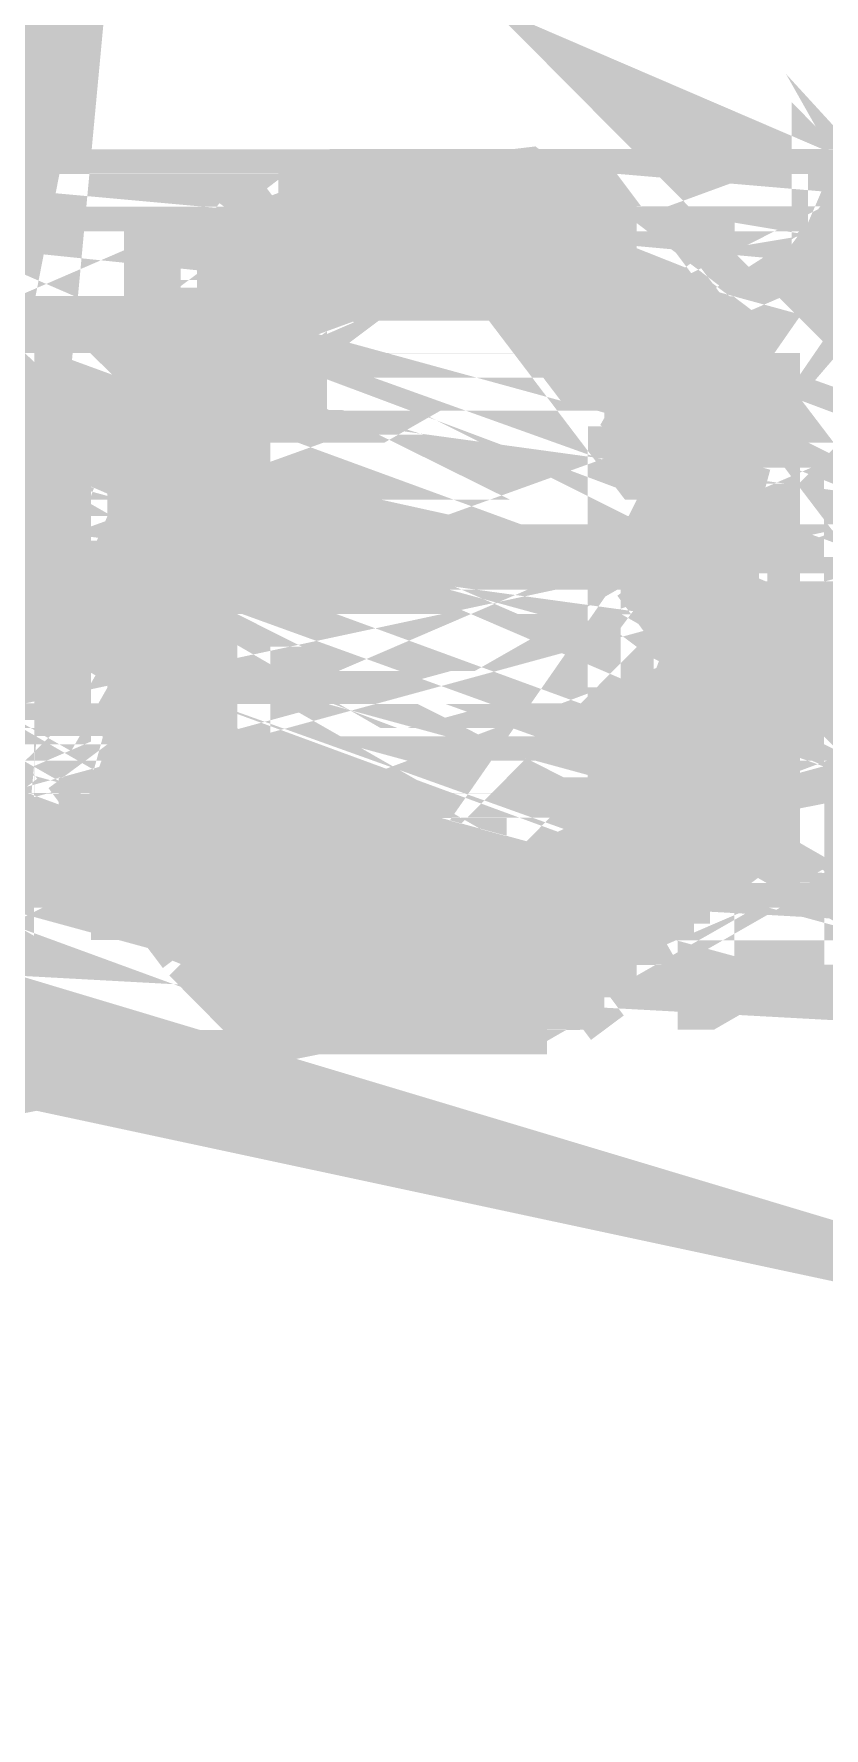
# Model space of a CAD drawing. Header units: inches. Extents: x -524 to 1067, y -71 to 1110.
# Drawn here: x 689.5 to 695.75, y 121.45 to 134.83 of the extents above; entities that cross this region are included whole.
import ezdxf

# ---------------------------------------------------------------- set-up
doc = ezdxf.new("R2010")
doc.units = ezdxf.units.IN
doc.header["$MEASUREMENT"] = 0
doc.layers.add('H', color=7, linetype='Continuous')
doc.layers.add('P', color=7, linetype='Continuous')

msp = doc.modelspace()

# ---------------------------------------------------------------- hatches: boundary and pattern name
at = {"layer": 'H', "linetype": 'Continuous'}
for points in [[(691.757, 133.142), (691.947, 133.335), (693.366, 133.335), (693.556, 133.142), (691.757, 133.142)], [(695.684, 133.142), (695.684, 133.335), (695.874, 133.142), (695.684, 133.142)], [(696.133, 132.883), (695.684, 133.335), (696.841, 133.335), (696.133, 132.883)], [(690.79, 132.434), (690.79, 132.624), (691.049, 132.624), (691.049, 132.883), (691.239, 132.883), (691.947, 133.142), (691.498, 132.624), (691.239, 132.624), (691.239, 132.434), (691.049, 132.175), (690.53, 132.175), (690.79, 132.434)], [(691.239, 132.883), (691.498, 133.142), (691.947, 133.142), (691.239, 132.883)], [(693.366, 132.883), (693.366, 133.142), (693.815, 133.142), (694.009, 132.883), (694.264, 132.883), (694.264, 132.624), (694.717, 132.175), (694.717, 131.916), (694.976, 131.726), (694.976, 131.273), (695.231, 131.273), (695.231, 130.306), (694.717, 130.306), (694.523, 130.565), (694.523, 131.726), (694.264, 131.916), (694.264, 132.175), (694.009, 132.175), (694.009, 132.434), (693.556, 132.883), (693.366, 132.883)], [(690.341, 131.467), (690.341, 131.916), (690.53, 132.175), (691.049, 132.175), (691.049, 131.916), (690.79, 131.916), (690.79, 131.273), (690.53, 131.273), (690.53, 129.408), (690.79, 129.408), (690.79, 128.7), (691.049, 128.507), (691.049, 128.247), (691.239, 128.247), (691.239, 127.988), (690.79, 128.247), (690.53, 128.247), (690.53, 128.507), (690.341, 128.507), (690.341, 128.955), (690.082, 129.149), (690.082, 131.467), (690.341, 131.467)], [(694.523, 128.955), (694.523, 129.857), (694.717, 130.116), (695.231, 130.306), (695.231, 129.408), (694.976, 129.408), (694.976, 128.7), (694.717, 128.507), (694.717, 128.247), (694.264, 128.507), (694.264, 128.955), (694.523, 128.955)], [(694.717, 130.116), (694.717, 130.306), (695.231, 130.306), (694.717, 130.116)], [(694.009, 127.988), (694.009, 128.247), (694.264, 128.507), (694.717, 128.247), (694.523, 128.247), (694.009, 127.988)], [(691.239, 127.539), (690.79, 127.988), (690.79, 128.247), (691.239, 127.988), (691.498, 127.988), (691.498, 127.798), (691.757, 127.798), (691.757, 127.539), (691.239, 127.539)], [(693.815, 127.798), (693.815, 127.988), (694.009, 127.988), (694.523, 128.247), (694.523, 127.988), (694.264, 127.988), (694.264, 127.798), (694.009, 127.798), (694.009, 127.539), (693.556, 127.539), (693.556, 127.798), (693.815, 127.798)], [(691.757, 127.346), (691.498, 127.539), (692.399, 127.539), (691.757, 127.346)], [(691.757, 127.346), (692.399, 127.539), (692.658, 127.539), (691.757, 127.346)], [(691.757, 127.346), (692.658, 127.539), (693.556, 127.346), (691.757, 127.346)], [(693.556, 127.346), (692.658, 127.539), (692.914, 127.539), (693.556, 127.346)], [(693.556, 127.346), (692.914, 127.539), (693.815, 127.539), (693.556, 127.346)]]:
    msp.add_hatch(color=256, dxfattribs=at).paths.add_polyline_path(points)

# ---------------------------------------------------------------- linework, layer by layer
at = {"layer": 'P'}
for points, const_width in [([(689.822, 138.679), (689.629, 136.616), (689.629, 136.81)], 1.157), ([(703.02, 141.511), (701.411, 139.642), (702.827, 141.704)], 1.157), ([(689.822, 138.679), (689.629, 136.616), (690.082, 138.679)], 1.157), ([(689.629, 136.616), (690.082, 138.679), (689.629, 136.361), (689.629, 136.616)], 1.157), ([(693.301, 136.616), (694.264, 136.361), (693.556, 136.616)], 1.161), ([(689.629, 136.361), (690.275, 136.616), (689.822, 136.361), (689.629, 136.361)], 1.157), ([(696.326, 132.883), (696.775, 133.335), (696.326, 132.689)], 1.161), ([(696.775, 133.335), (696.326, 132.689), (698.451, 130.372), (696.775, 133.335)], 1.161), ([(695.618, 133.335), (696.067, 133.142), (696.067, 132.883), (695.618, 133.335)], 1.157), ([(683.388, 133.142), (681.519, 133.335), (683.388, 133.335), (683.388, 133.142)], 1.157), ([(687.505, 133.335), (685.64, 133.142), (687.505, 133.142)], 1.157), ([(685.895, 133.335), (687.505, 133.335), (685.64, 133.142), (685.895, 133.335)], 1.157), ([(693.301, 133.335), (691.691, 133.142), (693.556, 133.142), (693.301, 133.335)], 1.157), ([(691.947, 133.335), (693.301, 133.335), (691.691, 133.142)], 1.157), ([(687.764, 132.689), (688.472, 132.434), (688.213, 132.689)], 1.161), ([(698.644, 133.142), (700.768, 133.142), (698.644, 133.335)], 1.161), ([(691.691, 133.142), (691.947, 133.335)], 1.161), ([(691.947, 133.335), (691.947, 133.335)], 1.161), ([(692.14, 133.335), (693.107, 133.335), (691.947, 133.335), (692.14, 133.335)], 1.157), ([(693.107, 133.335), (691.947, 133.335), (693.301, 133.335)], 1.157), ([(691.947, 133.335), (693.301, 133.335), (691.947, 133.335)], 1.157), ([(693.301, 133.335), (691.947, 133.335), (693.301, 133.335)], 1.157), ([(692.399, 133.335), (692.848, 133.335), (692.14, 133.335), (692.399, 133.335)], 1.157), ([(692.848, 133.335), (692.14, 133.335), (693.107, 133.335), (692.848, 133.335)], 1.157), ([(692.848, 133.335), (692.399, 133.335), (692.399, 133.335), (692.848, 133.335)], 1.161), ([(692.658, 133.335), (692.399, 133.335), (692.658, 133.335), (692.848, 133.335)], 1.157), ([(692.399, 133.335), (692.848, 133.335)], 1.157), ([(692.399, 133.335), (692.848, 133.335)], 1.157), ([(707.655, 133.142), (705.404, 133.335), (707.655, 133.335), (707.655, 133.142)], 1.161), ([(692.848, 133.335), (692.658, 133.335)], 1.161), ([(692.848, 133.335), (692.848, 133.335)], 1.161), ([(693.301, 133.335), (693.107, 133.335)], 1.161), ([(693.301, 133.335), (693.301, 133.335)], 1.161), ([(695.618, 133.335), (696.775, 133.335), (696.067, 132.883)], 1.161), ([(695.618, 133.142), (695.618, 133.335), (695.618, 133.142)], 1.161), ([(695.874, 133.142), (695.618, 133.335)], 1.161), ([(695.618, 133.335), (696.067, 133.142)], 1.157), ([(696.067, 132.883), (695.618, 133.335), (696.067, 132.883), (695.618, 133.335)], 1.157), ([(696.067, 132.883), (696.775, 133.335), (696.067, 132.883)], 1.161), ([(691.947, 133.142), (691.239, 132.883), (691.947, 133.142), (691.239, 132.883), (691.691, 132.883)], 1.157), ([(691.432, 133.142), (691.947, 133.142), (691.239, 132.883)], 1.157), ([(691.239, 132.883), (691.432, 133.142)], 1.161), ([(692.399, 133.142), (691.432, 133.142)], 1.161), ([(692.14, 133.142), (691.432, 133.142)], 1.161), ([(692.399, 133.142), (691.432, 133.142)], 1.161), ([(692.399, 133.142), (691.432, 133.142), (691.432, 133.142)], 1.161), ([(692.399, 133.142), (691.432, 133.142)], 1.161), ([(693.556, 133.142), (691.432, 133.142)], 1.161), ([(693.556, 133.142), (691.432, 133.142), (691.691, 133.142)], 1.161), ([(691.432, 133.142), (692.399, 133.142)], 1.157), ([(691.432, 133.142), (691.947, 133.142), (692.14, 133.142)], 1.157), ([(691.432, 133.142), (692.399, 133.142)], 1.157), ([(691.432, 133.142), (692.399, 133.142)], 1.157), ([(691.432, 133.142), (692.658, 133.142), (692.399, 133.142)], 1.157), ([(691.432, 133.142), (692.658, 133.142), (693.556, 133.142)], 1.157), ([(693.815, 133.142), (693.301, 132.883), (694.009, 132.883), (693.815, 133.142)], 1.161), ([(691.691, 132.883), (691.947, 133.142)], 1.161), ([(691.691, 133.142), (693.556, 133.142)], 1.157), ([(693.815, 133.142), (692.658, 133.142)], 1.161), ([(693.556, 133.142), (692.658, 133.142)], 1.161), ([(692.658, 133.142), (693.815, 133.142)], 1.157), ([(692.658, 133.142), (693.815, 133.142)], 1.157), ([(693.815, 133.142), (692.848, 133.142)], 1.161), ([(693.815, 133.142), (692.848, 133.142), (692.848, 133.142)], 1.161), ([(692.848, 133.142), (693.815, 133.142)], 1.157), ([(692.848, 133.142), (693.815, 133.142)], 1.157), ([(693.815, 133.142), (693.107, 133.142)], 1.161), ([(693.815, 133.142), (693.815, 133.142), (693.107, 133.142)], 1.161), ([(693.107, 133.142), (693.815, 133.142)], 1.157), ([(693.107, 133.142), (693.815, 133.142)], 1.157), ([(693.815, 133.142), (693.301, 132.883)], 1.161), ([(693.301, 133.142), (693.815, 133.142)], 1.157), ([(693.301, 132.883), (693.301, 133.142)], 1.157), ([(693.815, 132.689), (694.458, 132.434), (694.264, 132.689)], 1.157), ([(693.815, 133.142), (693.556, 133.142)], 1.161), ([(696.067, 133.142), (695.874, 133.142)], 1.161), ([(688.472, 132.434), (688.023, 132.434), (688.665, 132.24), (688.472, 132.434)], 1.157), ([(688.213, 132.883), (687.764, 132.689), (688.213, 132.689), (688.213, 132.883)], 1.157), ([(691.691, 132.883), (690.983, 132.883), (691.432, 132.689), (691.691, 132.883)], 1.157), ([(690.79, 132.689), (691.239, 132.689), (690.79, 132.434), (690.79, 132.689)], 1.157), ([(691.239, 132.883), (691.691, 132.883), (690.983, 132.883), (691.239, 132.883)], 1.157), ([(690.983, 132.883), (691.432, 132.689)], 1.157), ([(690.983, 132.689), (690.983, 132.883)], 1.157), ([(691.691, 132.883), (691.239, 132.883), (691.239, 132.883), (691.691, 132.883)], 1.161), ([(691.239, 132.883), (691.691, 132.883)], 1.157), ([(691.239, 132.883), (691.691, 132.883)], 1.157), ([(694.264, 132.883), (693.815, 132.689), (694.264, 132.689)], 1.157), ([(691.691, 132.883), (691.691, 132.883)], 1.161), ([(693.301, 132.883), (694.009, 132.883), (693.556, 132.883)], 1.161), ([(693.556, 132.883), (693.301, 132.883)], 1.157), ([(694.009, 132.883), (693.556, 132.883)], 1.161), ([(694.009, 132.883), (693.556, 132.883), (693.556, 132.883), (694.009, 132.883)], 1.161), ([(693.556, 132.883), (694.264, 132.883), (694.009, 132.883)], 1.161), ([(693.556, 132.883), (694.264, 132.883)], 1.161), ([(693.815, 132.689), (693.556, 132.883)], 1.161), ([(693.556, 132.883), (694.009, 132.883)], 1.157), ([(693.556, 132.883), (694.009, 132.883)], 1.157), ([(694.264, 132.883), (693.815, 132.689)], 1.157), ([(694.009, 132.883), (694.009, 132.883)], 1.161), ([(694.264, 132.689), (694.264, 132.883)], 1.161), ([(725.748, 127.539), (727.164, 127.346), (726.003, 127.539)], 1.157), ([(691.239, 132.689), (690.79, 132.434), (691.239, 132.434), (691.239, 132.689)], 1.157), ([(691.432, 132.689), (690.79, 132.689)], 1.161), ([(691.432, 132.689), (690.79, 132.689)], 1.161), ([(690.79, 132.689), (690.983, 132.689)], 1.157), ([(690.79, 132.689), (691.239, 132.689), (691.432, 132.689)], 1.157), ([(691.432, 132.689), (690.983, 132.689)], 1.161), ([(691.432, 132.689), (690.983, 132.689)], 1.161), ([(690.983, 132.689), (691.432, 132.689)], 1.157), ([(690.983, 132.689), (691.432, 132.689)], 1.157), ([(691.432, 132.689), (691.432, 132.689)], 1.161), ([(694.264, 132.689), (693.815, 132.689), (693.815, 132.689), (694.264, 132.689)], 1.161), ([(694.458, 132.434), (694.009, 132.434), (693.815, 132.689)], 1.161), ([(693.815, 132.689), (694.264, 132.689)], 1.157), ([(693.815, 132.689), (694.458, 132.434)], 1.157), ([(688.023, 132.434), (688.665, 132.24), (688.213, 132.24)], 1.157), ([(690.983, 132.24), (690.53, 132.24), (690.79, 132.434)], 1.157), ([(690.79, 132.434), (690.79, 132.434)], 1.161), ([(690.79, 132.434), (690.983, 132.24), (691.239, 132.434)], 1.161), ([(690.79, 132.434), (690.983, 132.24)], 1.161), ([(690.79, 132.434), (691.239, 132.434), (690.79, 132.434)], 1.157), ([(691.239, 132.434), (690.79, 132.434)], 1.157), ([(694.009, 132.434), (694.717, 132.24), (694.009, 132.24)], 1.157), ([(694.458, 132.434), (694.009, 132.434)], 1.161), ([(694.458, 132.434), (694.009, 132.434), (694.009, 132.434), (694.458, 132.434)], 1.161), ([(694.009, 132.24), (694.009, 132.434)], 1.161), ([(694.009, 132.434), (694.458, 132.434)], 1.157), ([(694.009, 132.434), (694.458, 132.434)], 1.157), ([(694.009, 132.434), (694.717, 132.24)], 1.157), ([(694.458, 132.434), (694.458, 132.434)], 1.161), ([(694.717, 132.24), (694.458, 132.434)], 1.161), ([(688.213, 132.24), (688.665, 131.981), (688.213, 131.981), (688.213, 132.24)], 1.161), ([(690.275, 131.981), (690.53, 132.24)], 1.161), ([(690.53, 132.24), (690.983, 132.24)], 1.161), ([(690.53, 132.24), (690.983, 131.981)], 1.161), ([(690.53, 132.24), (690.983, 131.981)], 1.161), ([(690.53, 132.24), (690.53, 132.24), (690.983, 132.24)], 1.161), ([(690.983, 132.24), (690.53, 132.24)], 1.157), ([(690.983, 132.24), (690.53, 132.24)], 1.157), ([(690.983, 132.24), (690.53, 132.24)], 1.157), ([(690.983, 131.981), (690.983, 132.24)], 1.157), ([(694.717, 132.24), (694.264, 132.24), (694.717, 131.981)], 1.161), ([(694.264, 132.24), (694.717, 131.981), (694.264, 131.981)], 1.161), ([(694.009, 132.24), (694.717, 132.24), (694.717, 132.24), (694.009, 132.24)], 1.161), ([(694.717, 132.24), (694.009, 132.24)], 1.157), ([(694.264, 132.24), (694.009, 132.24)], 1.157), ([(694.717, 132.24), (694.264, 132.24)], 1.161), ([(694.264, 131.981), (694.264, 132.24)], 1.157), ([(694.717, 131.981), (694.717, 132.24)], 1.157), ([(698.451, 130.372), (697.743, 130.372), (699.611, 130.116), (698.451, 130.372)], 1.161), ([(690.275, 131.981), (690.79, 131.726), (690.79, 131.981)], 1.157), ([(688.921, 131.981), (688.213, 131.981), (688.921, 131.726)], 1.157), ([(688.213, 131.981), (688.921, 131.726), (688.472, 131.726)], 1.157), ([(690.275, 131.981), (690.79, 131.726), (690.275, 131.726)], 1.157), ([(688.921, 131.726), (688.921, 131.981)], 1.161), ([(690.79, 131.981), (690.275, 131.981), (690.275, 131.981), (690.79, 131.981)], 1.161), ([(690.275, 131.726), (690.275, 131.981)], 1.161), ([(690.983, 131.981), (690.275, 131.981)], 1.157), ([(690.983, 131.981), (690.275, 131.981), (690.79, 131.981), (690.983, 131.981)], 1.157), ([(690.275, 131.981), (690.79, 131.981)], 1.157), ([(694.264, 131.981), (694.976, 131.726), (694.458, 131.726), (694.264, 131.981)], 1.157), ([(694.717, 131.981), (694.264, 131.981)], 1.161), ([(694.717, 131.981), (694.264, 131.981), (694.264, 131.981), (694.717, 131.981)], 1.161), ([(694.264, 131.981), (694.717, 131.981)], 1.157), ([(694.264, 131.981), (694.717, 131.981)], 1.157), ([(694.264, 131.981), (694.976, 131.726)], 1.157), ([(694.717, 131.981), (694.717, 131.981)], 1.161), ([(694.976, 131.726), (694.717, 131.981)], 1.161), ([(694.976, 131.726), (694.458, 131.726), (694.976, 131.532), (694.976, 131.726)], 1.157), ([(682.869, 127.539), (681.968, 127.346), (682.676, 127.539)], 1.161), ([(688.472, 131.726), (688.921, 131.532), (688.472, 131.532)], 1.161), ([(688.472, 131.726), (688.921, 131.532)], 1.161), ([(690.275, 131.726), (690.79, 131.726), (690.79, 131.726), (690.275, 131.726)], 1.161), ([(690.79, 131.726), (690.275, 131.532)], 1.161), ([(690.79, 131.726), (690.275, 131.532)], 1.161), ([(690.79, 131.726), (690.275, 131.726)], 1.157), ([(690.275, 131.532), (690.275, 131.726)], 1.157), ([(690.275, 131.532), (690.79, 131.532), (690.79, 131.726)], 1.157), ([(694.458, 131.726), (694.976, 131.532)], 1.157), ([(694.458, 131.532), (694.458, 131.726)], 1.157), ([(694.458, 131.532), (694.976, 131.273), (694.976, 131.532)], 1.157), ([(690.082, 131.532), (690.79, 131.273), (690.082, 131.273), (690.082, 131.532)], 1.157), ([(688.921, 131.532), (688.472, 131.532)], 1.161), ([(688.921, 131.532), (688.472, 131.532), (688.472, 131.532), (688.921, 131.532)], 1.161), ([(688.921, 131.273), (688.472, 131.273), (688.472, 131.532)], 1.161), ([(688.921, 131.532), (688.921, 131.532)], 1.161), ([(688.921, 131.273), (688.921, 131.532)], 1.161), ([(690.79, 131.532), (690.082, 131.532)], 1.161), ([(690.79, 131.532), (690.082, 131.532)], 1.161), ([(690.082, 131.532), (690.275, 131.532)], 1.157), ([(690.082, 131.532), (690.79, 131.273), (690.79, 131.532)], 1.157), ([(690.275, 131.532), (690.79, 131.532)], 1.157), ([(694.458, 131.532), (694.976, 131.273), (694.458, 131.273)], 1.157), ([(694.976, 131.532), (694.458, 131.532)], 1.161), ([(694.976, 131.532), (694.458, 131.532)], 1.161), ([(694.976, 131.532), (694.458, 131.532), (694.458, 131.532), (694.976, 131.532)], 1.161), ([(694.458, 131.273), (694.458, 131.532)], 1.161), ([(694.458, 131.532), (694.976, 131.532)], 1.157), ([(694.458, 131.532), (694.976, 131.532)], 1.157), ([(694.976, 131.532), (694.976, 131.532)], 1.161), ([(690.082, 131.273), (690.53, 131.273), (690.082, 131.018), (690.082, 131.273)], 1.157), ([(689.18, 131.273), (688.472, 131.018), (689.18, 131.018)], 1.157), ([(688.921, 131.273), (688.472, 131.273), (689.18, 131.273), (688.921, 131.273)], 1.161), ([(688.472, 131.273), (689.18, 131.273)], 1.161), ([(689.18, 131.273), (688.472, 131.018)], 1.157), ([(690.53, 131.273), (690.082, 131.018), (690.53, 131.018), (690.53, 131.273)], 1.157), ([(689.18, 131.018), (689.18, 131.273)], 1.161), ([(690.79, 131.273), (690.082, 131.273), (690.53, 131.273), (690.79, 131.273)], 1.157), ([(695.166, 131.273), (694.458, 131.018), (695.166, 131.018)], 1.161), ([(695.166, 131.273), (694.458, 131.018), (694.458, 131.273)], 1.161), ([(694.976, 131.273), (694.458, 131.273), (695.166, 131.273)], 1.157), ([(694.458, 131.273), (695.166, 131.273)], 1.157), ([(695.166, 131.273), (694.976, 131.273)], 1.161), ([(695.166, 131.018), (695.166, 131.273)], 1.157), ([(690.082, 131.018), (690.53, 130.824), (690.53, 131.018)], 1.157), ([(688.472, 131.018), (689.18, 130.824), (688.665, 130.824), (688.472, 131.018)], 1.157), ([(690.082, 131.018), (690.53, 130.824), (690.082, 130.824), (690.082, 131.018)], 1.157), ([(689.18, 131.018), (688.472, 131.018), (688.472, 131.018), (689.18, 131.018)], 1.161), ([(688.472, 131.018), (689.18, 131.018)], 1.157), ([(688.472, 131.018), (689.18, 130.824)], 1.157), ([(690.53, 130.824), (690.082, 130.824), (690.53, 130.565), (690.53, 130.824)], 1.157), ([(689.18, 130.824), (689.18, 131.018)], 1.161), ([(690.53, 131.018), (690.082, 131.018), (690.082, 131.018), (690.53, 131.018)], 1.161), ([(690.082, 131.018), (690.53, 131.018)], 1.157), ([(694.458, 131.018), (695.166, 131.018)], 1.161), ([(694.458, 131.018), (694.458, 131.018)], 1.161), ([(694.458, 131.018), (695.166, 130.824)], 1.161), ([(694.458, 131.018), (695.166, 130.824)], 1.161), ([(694.458, 130.824), (694.458, 131.018)], 1.161), ([(695.166, 131.018), (694.458, 131.018)], 1.157), ([(695.166, 131.018), (694.458, 131.018)], 1.157), ([(695.166, 130.824), (695.166, 131.018)], 1.157), ([(689.18, 130.824), (688.665, 130.824), (689.18, 130.565)], 1.157), ([(688.665, 130.824), (689.18, 130.565), (688.665, 130.565), (688.665, 130.824)], 1.157), ([(689.18, 130.565), (689.18, 130.824)], 1.161), ([(690.082, 130.824), (690.53, 130.565)], 1.157), ([(690.082, 130.565), (690.082, 130.824)], 1.157), ([(697.228, 129.923), (696.775, 129.923), (697.483, 130.116), (697.228, 129.923)], 1.157), ([(694.458, 130.824), (695.166, 130.565)], 1.161), ([(694.458, 130.824), (695.166, 130.565)], 1.161), ([(694.458, 130.565), (694.458, 130.824)], 1.161), ([(695.166, 130.824), (694.458, 130.824)], 1.157), ([(695.166, 130.824), (694.458, 130.824)], 1.157), ([(695.166, 130.565), (695.166, 130.824)], 1.157), ([(692.658, 127.539), (691.691, 127.346), (692.399, 127.539)], 1.161), ([(689.18, 130.565), (688.665, 130.372), (689.18, 130.372), (689.18, 130.565)], 1.157), ([(688.665, 130.565), (689.18, 130.565), (689.18, 130.565), (688.665, 130.565)], 1.161), ([(689.18, 130.565), (688.665, 130.372), (688.665, 130.565)], 1.157), ([(689.18, 130.565), (688.665, 130.565)], 1.157), ([(690.53, 130.565), (690.082, 130.565)], 1.161), ([(690.53, 130.565), (690.082, 130.565)], 1.161), ([(690.53, 130.565), (690.082, 130.565), (690.082, 130.565), (690.53, 130.565)], 1.161), ([(690.082, 130.565), (690.53, 130.372), (690.53, 130.565)], 1.157), ([(690.082, 130.565), (690.53, 130.565)], 1.157), ([(690.082, 130.565), (690.53, 130.565)], 1.157), ([(690.082, 130.565), (690.53, 130.372)], 1.157), ([(690.082, 130.372), (690.082, 130.565)], 1.157), ([(690.53, 130.565), (690.53, 130.565)], 1.161), ([(695.166, 130.565), (694.717, 130.372), (695.166, 130.372), (695.166, 130.565)], 1.157), ([(694.458, 130.565), (695.166, 130.565), (695.166, 130.565), (694.458, 130.565)], 1.161), ([(694.717, 130.372), (694.458, 130.565)], 1.161), ([(695.166, 130.565), (694.458, 130.565)], 1.157), ([(695.166, 130.565), (694.458, 130.565)], 1.157), ([(695.166, 130.565), (694.717, 130.372)], 1.157), ([(688.665, 130.372), (689.18, 130.372), (688.665, 130.116), (688.665, 130.372)], 1.157), ([(690.082, 130.372), (690.53, 130.116), (690.53, 130.372)], 1.157), ([(694.717, 130.372), (695.166, 130.372), (694.717, 130.116), (694.717, 130.372)], 1.157), ([(686.603, 127.539), (687.505, 127.346), (686.862, 127.539)], 1.161), ([(689.18, 130.372), (688.665, 130.372)], 1.161), ([(689.18, 130.372), (688.665, 130.116), (689.18, 130.372)], 1.157), ([(688.665, 130.372), (689.18, 130.372)], 1.157), ([(690.53, 130.372), (690.082, 130.372)], 1.161), ([(690.53, 130.372), (690.082, 130.372)], 1.161), ([(690.082, 130.372), (690.53, 130.116)], 1.157), ([(690.082, 130.116), (690.082, 130.372)], 1.157), ([(695.166, 130.372), (694.717, 130.372)], 1.161), ([(695.166, 130.372), (694.717, 130.116), (695.166, 130.372)], 1.157), ([(694.717, 130.372), (695.166, 130.372)], 1.157), ([(690.082, 130.116), (690.53, 130.116), (690.082, 129.923), (690.082, 130.116)], 1.157), ([(694.717, 130.116), (695.166, 129.923), (695.166, 130.116)], 1.157), ([(689.18, 130.116), (688.665, 130.116), (689.18, 129.923)], 1.157), ([(688.665, 130.116), (689.18, 129.923), (688.665, 129.923), (688.665, 130.116)], 1.157), ([(690.53, 130.116), (690.082, 129.923), (690.53, 129.923), (690.53, 130.116)], 1.157), ([(690.53, 129.923), (690.082, 129.923), (690.53, 129.664), (690.53, 129.923)], 1.157), ([(689.18, 129.923), (689.18, 130.116)], 1.161), ([(690.53, 130.116), (690.082, 130.116)], 1.161), ([(690.53, 130.116), (690.082, 130.116)], 1.161), ([(690.082, 130.116), (690.53, 130.116)], 1.157), ([(690.53, 130.116), (690.53, 130.116)], 1.161), ([(694.717, 130.116), (695.166, 129.923), (694.458, 129.923)], 1.157), ([(696.775, 129.923), (697.483, 130.116), (696.775, 130.116), (696.775, 129.923)], 1.157), ([(694.458, 129.923), (694.717, 130.116)], 1.161), ([(695.166, 130.116), (694.717, 130.116)], 1.161), ([(689.18, 129.923), (688.665, 129.923), (689.18, 129.664)], 1.157), ([(688.665, 129.923), (689.18, 129.664), (688.472, 129.664), (688.665, 129.923)], 1.157), ([(689.18, 129.923), (688.665, 129.923), (689.18, 129.923)], 1.157), ([(688.665, 129.923), (689.18, 129.923), (688.665, 129.923)], 1.157), ([(689.18, 129.923), (689.18, 129.923)], 1.161), ([(689.18, 129.664), (689.18, 129.923)], 1.161), ([(690.082, 129.923), (690.082, 129.923)], 1.161), ([(690.082, 129.923), (690.53, 129.923), (690.082, 129.923)], 1.157), ([(690.082, 129.923), (690.53, 129.664)], 1.157), ([(690.082, 129.664), (690.082, 129.923)], 1.157), ([(694.458, 129.923), (695.166, 129.664), (694.458, 129.664), (694.458, 129.923)], 1.161), ([(694.458, 129.923), (694.458, 129.923)], 1.161), ([(694.458, 129.923), (695.166, 129.664)], 1.161), ([(695.166, 129.923), (694.458, 129.923), (695.166, 129.923)], 1.157), ([(694.458, 129.923), (695.166, 129.923), (694.458, 129.923)], 1.157), ([(695.166, 129.923), (694.458, 129.923)], 1.157), ([(697.034, 129.664), (696.582, 129.923), (697.034, 129.923)], 1.157), ([(695.166, 129.923), (695.166, 129.923)], 1.161), ([(695.166, 129.664), (695.166, 129.923)], 1.157), ([(696.582, 129.664), (697.034, 129.664), (696.582, 129.923)], 1.157), ([(690.082, 129.664), (690.53, 129.408), (690.53, 129.664)], 1.157), ([(689.18, 129.664), (688.472, 129.664), (689.18, 129.408)], 1.157), ([(688.472, 129.664), (689.18, 129.408), (688.472, 129.408)], 1.157), ([(690.082, 129.664), (690.53, 129.408), (690.082, 129.408), (690.082, 129.664)], 1.157), ([(689.18, 129.408), (689.18, 129.664)], 1.161), ([(690.53, 129.664), (690.082, 129.664)], 1.161), ([(690.53, 129.664), (690.082, 129.664)], 1.161), ([(695.166, 129.664), (694.458, 129.664), (695.166, 129.408)], 1.161), ([(694.458, 129.664), (695.166, 129.408)], 1.161), ([(694.458, 129.408), (694.458, 129.664)], 1.161), ([(696.775, 129.408), (696.326, 129.664), (697.034, 129.664)], 1.157), ([(695.166, 129.408), (695.166, 129.664)], 1.157), ([(689.18, 129.408), (688.472, 129.215), (688.921, 129.215)], 1.157), ([(690.79, 129.408), (690.082, 129.408), (690.79, 129.215), (690.79, 129.408)], 1.157), ([(688.472, 129.408), (689.18, 129.408), (689.18, 129.408), (688.472, 129.408)], 1.161), ([(689.18, 129.408), (688.472, 129.408)], 1.157), ([(689.18, 129.408), (688.472, 129.215), (688.472, 129.408)], 1.157), ([(688.921, 129.215), (689.18, 129.408)], 1.161), ([(690.082, 129.408), (690.79, 129.408), (690.53, 129.408)], 1.161), ([(690.082, 129.408), (690.79, 129.408)], 1.161), ([(690.082, 129.408), (690.082, 129.408)], 1.161), ([(690.53, 129.408), (690.082, 129.408)], 1.157), ([(690.79, 129.408), (690.082, 129.408)], 1.157), ([(690.082, 129.408), (690.79, 129.215)], 1.157), ([(690.082, 129.215), (690.082, 129.408)], 1.157), ([(694.976, 129.408), (694.458, 129.215), (694.976, 129.215), (694.976, 129.408)], 1.157), ([(694.458, 129.408), (694.976, 129.408)], 1.161), ([(694.458, 129.408), (694.976, 129.408)], 1.161), ([(694.976, 129.408), (694.458, 129.215), (694.458, 129.408)], 1.157), ([(695.166, 129.408), (694.458, 129.408)], 1.157), ([(695.166, 129.408), (694.458, 129.408)], 1.157), ([(694.976, 129.408), (695.166, 129.408)], 1.157), ([(688.472, 129.215), (688.921, 128.955), (688.472, 128.955)], 1.157), ([(690.082, 129.215), (690.79, 128.955), (690.275, 128.955)], 1.157), ([(688.921, 129.215), (688.472, 129.215), (688.472, 129.215), (688.921, 129.215)], 1.161), ([(688.921, 128.955), (688.921, 129.215)], 1.161), ([(690.79, 129.215), (690.082, 129.215)], 1.161), ([(690.79, 129.215), (690.082, 129.215)], 1.161), ([(690.275, 128.955), (690.082, 129.215)], 1.161), ([(690.082, 129.215), (690.79, 128.955), (690.79, 129.215)], 1.157), ([(694.458, 129.215), (694.976, 128.955), (694.458, 128.955)], 1.157), ([(694.976, 129.215), (694.458, 129.215), (694.458, 129.215), (694.976, 129.215)], 1.161), ([(694.458, 128.955), (694.458, 129.215)], 1.161), ([(694.458, 129.215), (694.976, 128.955), (694.976, 129.215)], 1.157), ([(694.458, 129.215), (694.976, 129.215)], 1.157), ([(696.775, 128.955), (696.326, 129.215), (696.775, 129.215), (696.775, 128.955)], 1.157), ([(696.067, 128.955), (696.775, 128.955), (696.326, 129.215)], 1.157), ([(696.326, 129.215), (696.067, 128.955)], 1.161), ([(688.472, 128.955), (688.921, 128.7), (688.921, 128.955)], 1.161), ([(696.067, 128.7), (696.775, 128.7), (696.067, 128.955), (696.067, 128.7)], 1.157), ([(688.472, 128.955), (688.921, 128.7), (688.213, 128.7), (688.472, 128.955)], 1.161), ([(690.275, 128.955), (690.79, 128.7), (690.275, 128.7)], 1.161), ([(688.921, 128.955), (688.921, 128.955)], 1.161), ([(690.275, 128.955), (690.275, 128.955)], 1.161), ([(690.275, 128.955), (690.79, 128.7)], 1.161), ([(690.79, 128.955), (690.275, 128.955), (690.79, 128.955)], 1.157), ([(690.275, 128.955), (690.79, 128.955), (690.275, 128.955)], 1.157), ([(690.79, 128.955), (690.275, 128.955)], 1.157), ([(690.275, 128.7), (690.275, 128.955)], 1.157), ([(690.79, 128.955), (690.79, 128.955)], 1.161), ([(690.79, 128.7), (690.79, 128.955)], 1.157), ([(694.976, 128.955), (694.264, 128.955), (694.976, 128.7), (694.976, 128.955)], 1.157), ([(696.775, 128.7), (696.067, 128.955), (696.775, 128.955), (696.775, 128.7)], 1.157), ([(694.458, 128.955), (694.976, 128.955), (694.264, 128.955), (694.458, 128.955)], 1.157), ([(694.264, 128.955), (694.976, 128.7)], 1.157), ([(694.264, 128.7), (694.264, 128.955)], 1.157), ([(694.976, 128.955), (694.458, 128.955), (694.976, 128.955)], 1.157), ([(694.976, 128.955), (694.976, 128.955)], 1.161), ([(688.213, 128.7), (688.665, 128.507), (688.213, 128.507), (688.213, 128.7)], 1.157), ([(690.275, 128.7), (690.983, 128.507), (690.275, 128.507)], 1.157), ([(688.921, 128.7), (688.213, 128.7)], 1.161), ([(688.665, 128.507), (688.921, 128.7)], 1.161), ([(690.79, 128.7), (690.275, 128.7)], 1.161), ([(690.275, 128.507), (690.275, 128.7)], 1.161), ([(690.275, 128.7), (690.983, 128.507)], 1.157), ([(690.983, 128.507), (690.79, 128.7)], 1.161), ([(696.775, 128.507), (696.067, 128.7), (696.775, 128.7), (696.775, 128.507)], 1.157), ([(696.326, 128.507), (696.775, 128.507), (696.067, 128.7)], 1.157), ([(694.976, 128.7), (694.264, 128.7)], 1.161), ([(694.976, 128.7), (694.264, 128.7)], 1.161), ([(694.264, 128.7), (694.717, 128.507)], 1.157), ([(694.264, 128.7), (694.717, 128.507)], 1.157), ([(694.264, 128.507), (694.264, 128.7)], 1.157), ([(694.717, 128.507), (694.976, 128.7)], 1.161), ([(696.067, 128.7), (696.326, 128.507)], 1.161), ([(696.775, 128.7), (696.067, 128.7), (696.067, 128.7), (696.775, 128.7)], 1.161), ([(696.067, 128.7), (696.775, 128.7)], 1.157), ([(696.067, 128.7), (696.775, 128.7)], 1.157), ([(690.983, 128.507), (690.275, 128.507), (690.983, 128.507)], 1.157), ([(690.275, 128.507), (690.983, 128.507), (690.53, 128.507), (690.275, 128.507)], 1.157), ([(690.53, 128.507), (690.983, 128.247)], 1.161), ([(690.53, 128.507), (690.983, 128.247)], 1.161), ([(690.983, 128.507), (690.53, 128.507)], 1.157), ([(690.983, 128.247), (690.53, 128.247), (690.53, 128.507)], 1.157), ([(690.983, 128.507), (690.983, 128.507)], 1.161), ([(690.983, 128.247), (690.983, 128.507)], 1.157), ([(694.264, 128.507), (694.009, 128.247), (694.717, 128.247), (694.264, 128.507)], 1.161), ([(696.326, 128.054), (697.034, 128.054), (696.326, 128.247), (696.326, 128.054)], 1.157), ([(694.717, 128.507), (694.264, 128.507)], 1.161), ([(694.717, 128.507), (694.264, 128.507)], 1.161), ([(694.717, 128.507), (694.264, 128.507), (694.264, 128.507), (694.717, 128.507)], 1.161), ([(694.264, 128.507), (694.717, 128.247)], 1.161), ([(694.264, 128.507), (694.717, 128.507)], 1.157), ([(694.264, 128.507), (694.717, 128.507)], 1.157), ([(694.717, 128.507), (694.717, 128.507)], 1.161), ([(694.717, 128.247), (694.717, 128.507)], 1.157), ([(691.239, 128.247), (690.79, 128.247), (691.239, 128.054), (691.239, 128.247)], 1.157), ([(694.458, 128.247), (694.009, 128.054), (694.009, 128.247)], 1.157), ([(688.472, 128.247), (688.023, 128.054), (688.472, 128.247), (688.023, 128.054), (688.472, 128.054), (688.472, 128.247)], 1.157), ([(687.764, 128.054), (688.213, 128.054), (687.764, 127.798), (687.764, 128.054)], 1.157), ([(690.53, 128.247), (691.239, 128.247)], 1.161), ([(690.53, 128.247), (691.239, 128.247)], 1.161), ([(690.983, 128.247), (690.53, 128.247)], 1.157), ([(691.239, 128.247), (690.79, 128.247), (690.53, 128.247)], 1.157), ([(690.79, 128.247), (691.239, 128.054), (690.79, 128.247), (691.239, 128.054)], 1.157), ([(690.79, 128.054), (690.79, 128.247)], 1.157), ([(691.239, 128.247), (690.983, 128.247)], 1.157), ([(694.458, 128.247), (694.009, 128.054), (694.458, 128.247), (694.009, 128.054), (694.458, 128.054), (694.458, 128.247)], 1.157), ([(693.815, 128.054), (694.264, 128.054), (693.815, 127.798), (693.815, 128.054)], 1.157), ([(694.009, 128.247), (694.717, 128.247)], 1.161), ([(694.009, 128.247), (694.009, 128.247)], 1.161), ([(694.009, 128.247), (694.458, 128.247), (694.717, 128.247)], 1.161), ([(694.009, 128.247), (694.458, 128.247)], 1.161), ([(694.717, 128.247), (694.009, 128.247)], 1.157), ([(694.717, 128.247), (694.009, 128.247)], 1.157), ([(691.239, 128.054), (690.79, 128.054)], 1.161), ([(691.239, 128.054), (690.79, 128.054)], 1.161), ([(691.432, 128.054), (690.79, 128.054), (690.79, 128.054), (691.432, 128.054)], 1.161), ([(690.79, 128.054), (691.432, 127.798)], 1.161), ([(690.79, 128.054), (691.432, 127.798)], 1.161), ([(690.983, 127.798), (690.79, 128.054)], 1.161), ([(690.79, 128.054), (691.432, 128.054)], 1.157), ([(690.79, 128.054), (691.432, 128.054)], 1.157), ([(691.432, 128.054), (691.239, 128.054)], 1.161), ([(691.432, 127.798), (691.432, 128.054)], 1.157), ([(694.458, 128.054), (693.815, 128.054)], 1.161), ([(694.458, 128.054), (693.815, 128.054)], 1.161), ([(693.815, 128.054), (694.009, 128.054)], 1.157), ([(693.815, 128.054), (694.264, 128.054), (694.458, 128.054)], 1.157), ([(694.264, 128.054), (693.815, 127.798)], 1.157), ([(694.009, 128.054), (694.458, 128.054)], 1.157), ([(694.264, 127.798), (694.264, 128.054)], 1.157), ([(697.034, 127.798), (696.582, 128.054), (697.034, 128.054), (697.034, 127.798)], 1.157), ([(688.023, 127.798), (687.505, 127.539), (688.023, 127.539)], 1.157), ([(691.691, 127.798), (690.983, 127.798), (691.691, 127.539)], 1.157), ([(690.983, 127.798), (691.691, 127.798)], 1.161), ([(690.983, 127.798), (691.691, 127.798)], 1.161), ([(690.983, 127.798), (690.983, 127.798)], 1.161), ([(691.691, 127.539), (691.239, 127.539), (690.983, 127.798)], 1.161), ([(691.432, 127.798), (690.983, 127.798)], 1.157), ([(691.432, 127.798), (690.983, 127.798)], 1.157), ([(691.691, 127.798), (690.983, 127.798)], 1.157), ([(690.983, 127.798), (691.691, 127.539)], 1.157), ([(691.691, 127.798), (691.432, 127.798)], 1.157), ([(691.691, 127.539), (691.691, 127.798)], 1.161), ([(694.009, 127.798), (693.556, 127.539), (694.009, 127.539), (694.009, 127.798)], 1.157), ([(693.556, 127.798), (693.815, 127.798)], 1.161), ([(693.556, 127.798), (694.009, 127.798), (694.264, 127.798)], 1.161), ([(693.556, 127.798), (694.009, 127.798)], 1.161), ([(693.556, 127.539), (693.556, 127.798)], 1.161), ([(694.264, 127.798), (693.556, 127.798)], 1.157), ([(694.264, 127.798), (693.556, 127.798)], 1.157), ([(694.009, 127.798), (693.556, 127.539)], 1.157), ([(693.815, 127.798), (694.264, 127.798)], 1.161), ([(693.815, 127.798), (694.264, 127.798)], 1.161), ([(697.743, 127.539), (697.034, 127.539), (697.483, 127.798)], 1.157), ([(697.034, 127.539), (697.483, 127.798), (696.775, 127.798)], 1.157), ([(699.352, 127.798), (700.06, 127.798), (699.093, 127.539)], 1.161), ([(697.483, 127.346), (700.768, 127.346), (697.228, 127.539), (697.483, 127.346)], 1.157), ([(691.432, 127.539), (692.399, 127.539), (691.691, 127.346)], 1.161), ([(693.815, 127.539), (692.848, 127.539), (693.556, 127.346)], 1.157), ([(691.691, 127.539), (691.239, 127.539)], 1.161), ([(691.239, 127.539), (691.947, 127.539), (691.691, 127.539)], 1.157), ([(691.239, 127.539), (691.947, 127.539)], 1.157), ([(691.432, 127.539), (691.239, 127.539)], 1.157), ([(715.123, 127.346), (711.648, 127.539), (711.842, 127.539)], 1.157), ([(715.123, 127.346), (711.648, 127.539), (715.123, 127.539), (715.123, 127.346)], 1.157), ([(691.947, 127.539), (691.432, 127.539)], 1.161), ([(691.432, 127.539), (692.399, 127.539)], 1.161), ([(691.947, 127.539), (691.432, 127.539)], 1.161), ([(691.947, 127.539), (691.432, 127.539), (691.432, 127.539)], 1.161), ([(691.947, 127.539), (691.432, 127.539)], 1.161), ([(691.432, 127.539), (691.947, 127.539)], 1.157), ([(692.14, 127.539), (691.432, 127.539)], 1.157), ([(691.691, 127.346), (691.432, 127.539)], 1.157), ([(691.432, 127.539), (691.947, 127.539)], 1.157), ([(691.432, 127.539), (691.947, 127.539)], 1.157), ([(691.691, 127.346), (692.658, 127.539), (693.556, 127.346)], 1.161), ([(691.691, 127.346), (692.399, 127.539), (692.399, 127.539), (691.691, 127.346)], 1.161), ([(692.399, 127.539), (692.14, 127.539)], 1.157), ([(692.399, 127.539), (692.658, 127.539)], 1.157), ([(692.658, 127.539), (693.556, 127.346), (692.658, 127.539), (692.658, 127.539)], 1.161), ([(692.848, 127.539), (693.556, 127.346), (692.848, 127.539)], 1.157), ([(693.107, 127.539), (693.815, 127.539), (693.107, 127.539), (693.815, 127.539), (692.848, 127.539), (693.107, 127.539)], 1.157), ([(693.107, 127.539), (693.815, 127.539)], 1.157), ([(693.815, 127.539), (693.107, 127.539)], 1.157), ([(693.815, 127.539), (693.301, 127.539)], 1.161), ([(693.301, 127.539), (693.815, 127.539)], 1.157), ([(693.556, 127.539), (694.009, 127.539), (693.301, 127.539), (693.556, 127.539)], 1.157), ([(694.009, 127.539), (693.301, 127.539), (693.815, 127.539), (694.009, 127.539)], 1.157), ([(693.556, 127.346), (693.815, 127.539)], 1.161), ([(693.815, 127.539), (693.815, 127.539)], 1.161), ([(693.301, 127.346), (691.691, 127.346)], 1.161), ([(693.301, 127.346), (691.691, 127.346)], 1.161), ([(693.556, 127.346), (691.691, 127.346), (691.691, 127.346), (693.556, 127.346)], 1.161), ([(691.691, 127.346), (691.947, 127.346)], 1.157), ([(691.691, 127.346), (693.556, 127.346)], 1.157), ([(691.691, 127.346), (693.556, 127.346)], 1.157), ([(693.301, 127.346), (691.947, 127.346)], 1.161), ([(693.301, 127.346), (691.947, 127.346)], 1.161), ([(691.947, 127.346), (692.14, 127.346)], 1.157), ([(691.947, 127.346), (693.301, 127.346)], 1.157), ([(691.947, 127.346), (693.301, 127.346)], 1.157), ([(692.848, 127.346), (692.14, 127.346)], 1.161), ([(692.848, 127.346), (692.14, 127.346)], 1.161), ([(693.107, 127.346), (692.14, 127.346), (692.14, 127.346), (693.107, 127.346)], 1.161), ([(692.14, 127.346), (692.399, 127.346)], 1.157), ([(692.14, 127.346), (693.107, 127.346)], 1.157), ([(692.14, 127.346), (693.107, 127.346)], 1.157), ([(692.14, 127.346), (693.301, 127.346)], 1.157), ([(692.14, 127.346), (693.301, 127.346)], 1.157), ([(692.848, 127.346), (692.658, 127.346), (692.399, 127.346)], 1.161), ([(692.848, 127.346), (692.399, 127.346)], 1.161), ([(692.399, 127.346), (692.658, 127.346)], 1.157), ([(692.399, 127.346), (692.848, 127.346)], 1.157), ([(692.399, 127.346), (692.848, 127.346)], 1.157), ([(692.658, 127.346), (692.848, 127.346)], 1.157), ([(692.848, 127.346), (692.848, 127.346)], 1.161), ([(693.107, 127.346), (692.848, 127.346)], 1.161), ([(693.301, 127.346), (693.107, 127.346)], 1.161), ([(693.301, 127.346), (693.301, 127.346)], 1.161), ([(693.556, 127.346), (693.301, 127.346)], 1.161)]:
    msp.add_lwpolyline(points, dxfattribs=dict(at, const_width=const_width))

doc.saveas('drawing.dxf')
